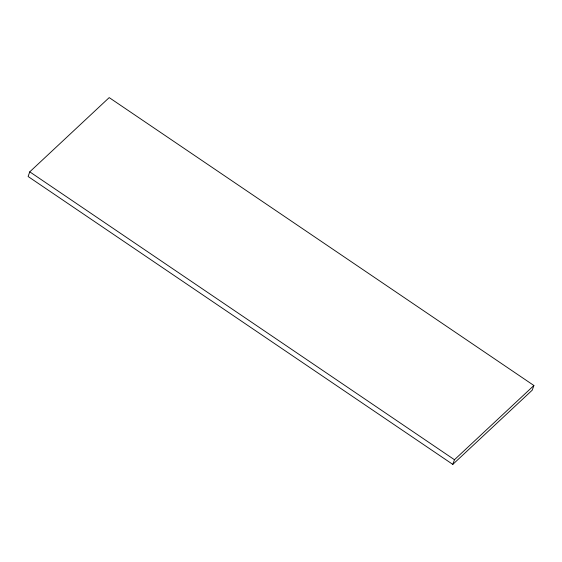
<?xml version="1.0" encoding="UTF-8"?>
<svg xmlns="http://www.w3.org/2000/svg" width="562" height="562" viewBox="0 0 562 562"><rect width="100%" height="100%" fill="white"/><g stroke="black" fill="none" stroke-linecap="round" stroke-linejoin="round"><path stroke-width="0.84" d="M29.765 171.839L28.1 176.496L452.796 464.395L532.235 390.161L533.9 385.504L109.204 97.605L29.765 171.839L454.468 459.737L452.796 464.395M454.468 459.737L533.9 385.504"/></g></svg>
